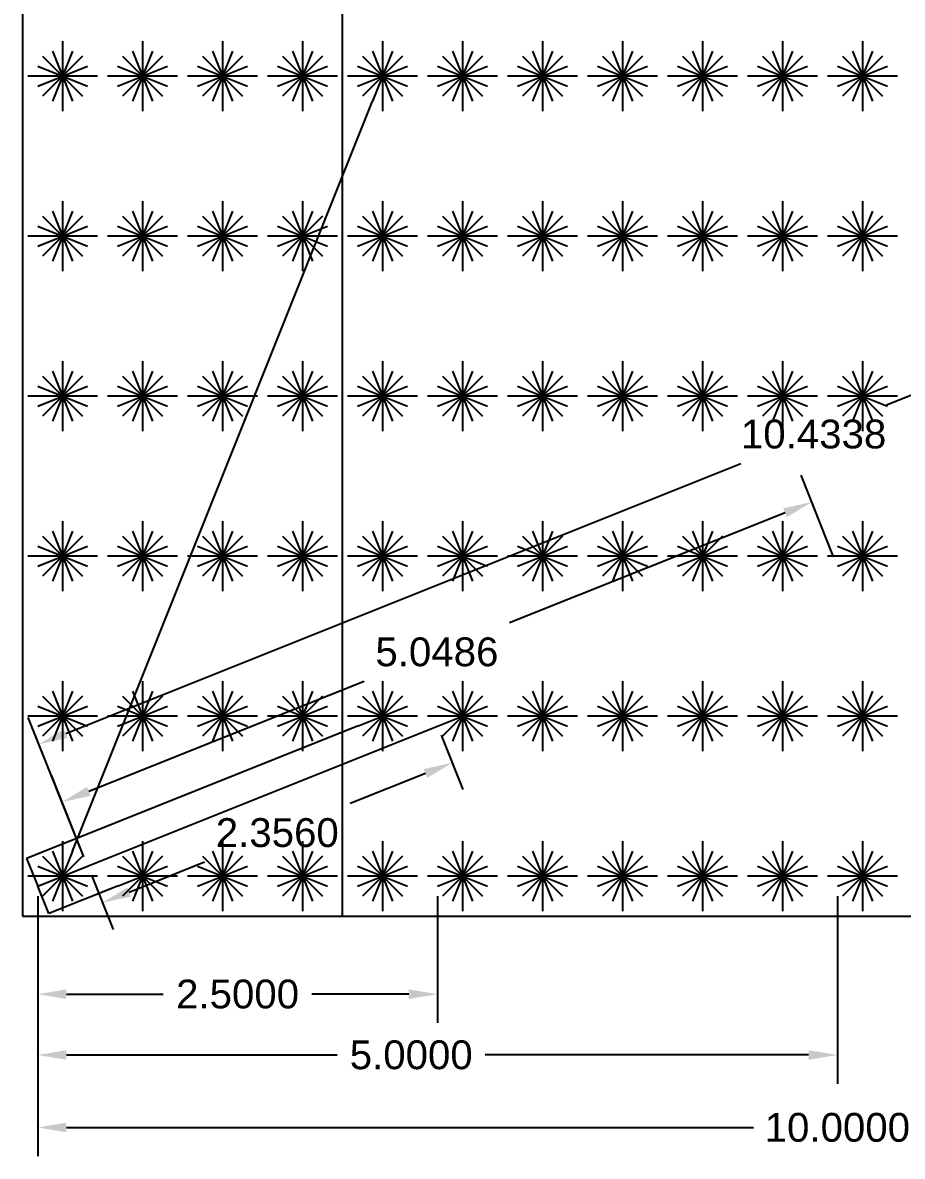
# Model space of a CAD drawing. Header units: inches. Extents: x 0 to 11, y -1.5 to 10.
# Drawn here: x 0 to 5.5, y -1.5 to 5.58 of the extents above; entities that cross this region are included whole.
import ezdxf

# ---------------------------------------------------------------- set-up
doc = ezdxf.new("R2010")
doc.units = ezdxf.units.IN
doc.header["$LTSCALE"] = 0.01
doc.header["$MEASUREMENT"] = 0
doc.styles.get("Standard").update_dxf_attribs({"font": 'arial.ttf'})
doc.dimstyles.get("Standard").update_dxf_attribs({"dimtxt": 0.18, "dimasz": 0.18, "dimexe": 0.18, "dimexo": 0.0625, "dimgap": 0.09, "dimtad": 0, "dimtih": 1, "dimtoh": 1, "dimdec": 4, "dimzin": 0, "dimdsep": 46, "dimtxsty": 'Standard', "dimcen": 0.09, "dimadec": 0, "dimazin": 0, "dimtfac": 1, "dimtdec": 4, "dimtofl": 0, "dimtmove": 0, "dimatfit": 3, "dimfxl": 1, "dimtolj": 1, "dimtzin": 0, "dimarcsym": 0})

# ---------------------------------------------------------------- blocks, each defined once
blk = doc.blocks.new('*D1')
at = {"color": 0, "lineweight": -2, "transparency": 16777216}
for p, q in [((10.0706, 4.2455), (9.7224, 5.116)), ((9.6221, 4.882), (5.4004, 3.1934)), ((0.2689, 1.1407), (4.4906, 2.8294)), ((0.3831, 0.3705), (0.0349, 1.241))]:
    blk.add_line(p, q, dxfattribs=at)
at = {"color": 0, "transparency": 16777216}
for points in [[(9.611, 4.9099), (9.6333, 4.8542), (9.7892, 4.9489)], [(0.2577, 1.1686), (0.28, 1.1129), (0.1017, 1.0739)]]:
    blk.add_solid(points, dxfattribs=at)
at = {"layer": 'Defpoints', "color": 0, "transparency": 16777216}
for p in [(10.0938, 4.1875), (0.1017, 1.0739), (0.4063, 0.3125)]:
    blk.add_point(p, dxfattribs=at)
at = {"color": 0, "transparency": 16777216, "insert": (4.9455, 3.0114), "char_height": 0.18, "attachment_point": 5}
blk.add_mtext('\\A1;10.4338', dxfattribs=at)
blk = doc.blocks.new('*D2')
at = {"color": 0, "lineweight": -2, "transparency": 16777216}
for p, q in [((5.0706, 2.2455), (4.8669, 2.7547)), ((4.7666, 2.5208), (3.0448, 1.832)), ((0.4134, 0.7795), (2.1352, 1.4682)), ((0.3831, 0.3705), (0.1794, 0.8797))]:
    blk.add_line(p, q, dxfattribs=at)
at = {"color": 0, "transparency": 16777216}
for points in [[(4.7555, 2.5486), (4.7778, 2.4929), (4.9338, 2.5876)], [(0.4022, 0.8073), (0.4245, 0.7516), (0.2463, 0.7126)]]:
    blk.add_solid(points, dxfattribs=at)
at = {"layer": 'Defpoints', "color": 0, "transparency": 16777216}
for p in [(5.0938, 2.1875), (0.2463, 0.7126), (0.4063, 0.3125)]:
    blk.add_point(p, dxfattribs=at)
at = {"color": 0, "transparency": 16777216, "insert": (2.59, 1.6501), "char_height": 0.18, "attachment_point": 5}
blk.add_mtext('\\A1;5.0486', dxfattribs=at)
blk = doc.blocks.new('*D3')
at = {"color": 0, "lineweight": -2, "transparency": 16777216}
for p, q in [((2.617, 1.1295), (2.7525, 0.7908)), ((2.5185, 0.8911), (2.0468, 0.7024)), ((0.6652, 0.1498), (1.137, 0.3385)), ((0.4295, 0.2545), (0.565, -0.0842))]:
    blk.add_line(p, q, dxfattribs=at)
at = {"color": 0, "transparency": 16777216}
for points in [[(2.5074, 0.9189), (2.5296, 0.8632), (2.6856, 0.9579)], [(0.6541, 0.1776), (0.6764, 0.1219), (0.4981, 0.0829)]]:
    blk.add_solid(points, dxfattribs=at)
at = {"layer": 'Defpoints', "color": 0, "transparency": 16777216}
for p in [(2.5938, 1.1875), (2.6856, 0.9579), (0.4063, 0.3125)]:
    blk.add_point(p, dxfattribs=at)
at = {"color": 0, "transparency": 16777216, "insert": (1.5919, 0.5204), "char_height": 0.18, "attachment_point": 5}
blk.add_mtext('\\A1;2.3560', dxfattribs=at)
blk = doc.blocks.new('*D4')
at = {"color": 0, "lineweight": -2, "transparency": 16777216}
for p, q in [((0.0938, 0.125), (0.0938, -1.5019)), ((10.0938, 0.125), (10.0938, -1.5019)), ((0.2738, -1.3219), (4.569, -1.3219)), ((9.9138, -1.3219), (5.6186, -1.3219))]:
    blk.add_line(p, q, dxfattribs=at)
at = {"color": 0, "transparency": 16777216}
for points in [[(0.2738, -1.2919), (0.2738, -1.3519), (0.0938, -1.3219)], [(9.9138, -1.2919), (9.9138, -1.3519), (10.0938, -1.3219)]]:
    blk.add_solid(points, dxfattribs=at)
at = {"layer": 'Defpoints', "color": 0, "transparency": 16777216}
for p in [(0.0938, 0.1875), (10.0938, 0.1875), (10.0938, -1.3219)]:
    blk.add_point(p, dxfattribs=at)
at = {"color": 0, "transparency": 16777216, "insert": (5.0938, -1.3219), "char_height": 0.18, "attachment_point": 5}
blk.add_mtext('\\A1;10.0000', dxfattribs=at)
blk = doc.blocks.new('*D5')
at = {"color": 0, "lineweight": -2, "transparency": 16777216}
for p, q in [((0.0938, 0.125), (0.0938, -1.0485)), ((5.0938, 0.125), (5.0938, -1.0485)), ((0.2738, -0.8685), (1.966, -0.8685)), ((4.9138, -0.8685), (2.8927, -0.8685))]:
    blk.add_line(p, q, dxfattribs=at)
at = {"color": 0, "transparency": 16777216}
for points in [[(0.2738, -0.8385), (0.2738, -0.8985), (0.0938, -0.8685)], [(4.9138, -0.8385), (4.9138, -0.8985), (5.0938, -0.8685)]]:
    blk.add_solid(points, dxfattribs=at)
at = {"layer": 'Defpoints', "color": 0, "transparency": 16777216}
for p in [(0.0938, 0.1875), (5.0938, 0.1875), (5.0938, -0.8685)]:
    blk.add_point(p, dxfattribs=at)
at = {"color": 0, "transparency": 16777216, "insert": (2.4294, -0.8685), "char_height": 0.18, "attachment_point": 5}
blk.add_mtext('\\A1;5.0000', dxfattribs=at)
blk = doc.blocks.new('*D6')
at = {"color": 0, "lineweight": -2, "transparency": 16777216}
for p, q in [((0.0938, 0.125), (0.0938, -0.6685)), ((2.5938, 0.125), (2.5938, -0.6685)), ((0.2738, -0.4885), (0.8789, -0.4885)), ((2.4138, -0.4885), (1.8087, -0.4885))]:
    blk.add_line(p, q, dxfattribs=at)
at = {"color": 0, "transparency": 16777216}
for points in [[(0.2738, -0.4585), (0.2738, -0.5185), (0.0938, -0.4885)], [(2.4138, -0.4585), (2.4138, -0.5185), (2.5938, -0.4885)]]:
    blk.add_solid(points, dxfattribs=at)
at = {"layer": 'Defpoints', "color": 0, "transparency": 16777216}
for p in [(0.0938, 0.1875), (2.5938, 0.1875), (2.5938, -0.4885)]:
    blk.add_point(p, dxfattribs=at)
at = {"color": 0, "transparency": 16777216, "insert": (1.3438, -0.4885), "char_height": 0.18, "attachment_point": 5}
blk.add_mtext('\\A1;2.5000', dxfattribs=at)

msp = doc.modelspace()

# ---------------------------------------------------------------- linework, layer by layer
at = {"linetype": 'Continuous'}
for p, q in [((0.25, 5.4688), (0.25, 5.0313)), ((0.75, 5.4688), (0.75, 5.0313)), ((1.25, 5.4688), (1.25, 5.0313)), ((1.75, 5.4688), (1.75, 5.0313)), ((2.25, 5.4688), (2.25, 5.0313)), ((2.75, 5.4688), (2.75, 5.0313)), ((3.25, 5.4688), (3.25, 5.0313)), ((3.75, 5.4688), (3.75, 5.0313)), ((4.25, 5.4688), (4.25, 5.0313)), ((4.75, 5.4688), (4.75, 5.0313)), ((5.25, 5.4688), (5.25, 5.0313)), ((0.3125, 5.4063), (0.1875, 5.0938)), ((0.1875, 5.4063), (0.3125, 5.0938)), ((0.8125, 5.4063), (0.6875, 5.0938)), ((0.6875, 5.4063), (0.8125, 5.0938)), ((1.3125, 5.4063), (1.1875, 5.0938)), ((1.1875, 5.4063), (1.3125, 5.0938)), ((1.8125, 5.4063), (1.6875, 5.0938)), ((1.6875, 5.4063), (1.8125, 5.0938)), ((2.3125, 5.4063), (2.1875, 5.0938)), ((2.1875, 5.4063), (2.3125, 5.0938)), ((2.8125, 5.4063), (2.6875, 5.0938)), ((2.6875, 5.4063), (2.8125, 5.0938)), ((3.3125, 5.4063), (3.1875, 5.0938)), ((3.1875, 5.4063), (3.3125, 5.0938)), ((3.8125, 5.4063), (3.6875, 5.0938)), ((3.6875, 5.4063), (3.8125, 5.0938)), ((4.3125, 5.4063), (4.1875, 5.0938)), ((4.1875, 5.4063), (4.3125, 5.0938)), ((4.8125, 5.4063), (4.6875, 5.0938)), ((4.6875, 5.4063), (4.8125, 5.0938)), ((5.3125, 5.4063), (5.1875, 5.0938)), ((5.1875, 5.4063), (5.3125, 5.0938)), ((0.125, 5.375), (0.375, 5.125)), ((0.375, 5.375), (0.125, 5.125)), ((0.625, 5.375), (0.875, 5.125)), ((0.875, 5.375), (0.625, 5.125)), ((1.125, 5.375), (1.375, 5.125)), ((1.375, 5.375), (1.125, 5.125)), ((1.625, 5.375), (1.875, 5.125)), ((1.875, 5.375), (1.625, 5.125)), ((2.125, 5.375), (2.375, 5.125)), ((2.375, 5.375), (2.125, 5.125)), ((2.625, 5.375), (2.875, 5.125)), ((2.875, 5.375), (2.625, 5.125)), ((3.125, 5.375), (3.375, 5.125)), ((3.375, 5.375), (3.125, 5.125)), ((3.625, 5.375), (3.875, 5.125)), ((3.875, 5.375), (3.625, 5.125)), ((4.125, 5.375), (4.375, 5.125)), ((4.375, 5.375), (4.125, 5.125)), ((4.625, 5.375), (4.875, 5.125)), ((4.875, 5.375), (4.625, 5.125)), ((5.125, 5.375), (5.375, 5.125)), ((5.375, 5.375), (5.125, 5.125)), ((0.4688, 5.25), (0.0313, 5.25)), ((0.0938, 5.1875), (0.4063, 5.3125)), ((0.0938, 5.3125), (0.4063, 5.1875)), ((0.9688, 5.25), (0.5313, 5.25)), ((0.5938, 5.1875), (0.9063, 5.3125)), ((0.5938, 5.3125), (0.9063, 5.1875)), ((1.4688, 5.25), (1.0313, 5.25)), ((1.0938, 5.1875), (1.4063, 5.3125)), ((1.0938, 5.3125), (1.4063, 5.1875)), ((1.9688, 5.25), (1.5313, 5.25)), ((1.5938, 5.1875), (1.9063, 5.3125)), ((1.5938, 5.3125), (1.9063, 5.1875)), ((2.4688, 5.25), (2.0313, 5.25)), ((2.0938, 5.1875), (2.4063, 5.3125)), ((2.0938, 5.3125), (2.4063, 5.1875)), ((2.9688, 5.25), (2.5313, 5.25)), ((2.5938, 5.1875), (2.9063, 5.3125)), ((2.5938, 5.3125), (2.9063, 5.1875)), ((3.4688, 5.25), (3.0313, 5.25)), ((3.0938, 5.1875), (3.4063, 5.3125)), ((3.0938, 5.3125), (3.4063, 5.1875)), ((3.9688, 5.25), (3.5313, 5.25)), ((3.5938, 5.1875), (3.9063, 5.3125)), ((3.5938, 5.3125), (3.9063, 5.1875)), ((4.4688, 5.25), (4.0313, 5.25)), ((4.0938, 5.1875), (4.4063, 5.3125)), ((4.0938, 5.3125), (4.4063, 5.1875)), ((4.9688, 5.25), (4.5313, 5.25)), ((4.5938, 5.1875), (4.9063, 5.3125)), ((4.5938, 5.3125), (4.9063, 5.1875)), ((5.4688, 5.25), (5.0313, 5.25)), ((5.0938, 5.1875), (5.4063, 5.3125)), ((5.0938, 5.3125), (5.4063, 5.1875)), ((0.25, 4.4688), (0.25, 4.0313)), ((0.75, 4.4688), (0.75, 4.0313)), ((1.25, 4.4688), (1.25, 4.0313)), ((1.75, 4.4688), (1.75, 4.0313)), ((2.25, 4.4688), (2.25, 4.0313)), ((2.75, 4.4688), (2.75, 4.0313)), ((3.25, 4.4688), (3.25, 4.0313)), ((3.75, 4.4688), (3.75, 4.0313)), ((4.25, 4.4688), (4.25, 4.0313)), ((4.75, 4.4688), (4.75, 4.0313)), ((5.25, 4.4688), (5.25, 4.0313)), ((0.3125, 4.4063), (0.1875, 4.0938)), ((0.1875, 4.4063), (0.3125, 4.0938)), ((0.8125, 4.4063), (0.6875, 4.0938)), ((0.6875, 4.4063), (0.8125, 4.0938)), ((1.3125, 4.4063), (1.1875, 4.0938)), ((1.1875, 4.4063), (1.3125, 4.0938)), ((1.8125, 4.4063), (1.6875, 4.0938)), ((1.6875, 4.4063), (1.8125, 4.0938)), ((2.3125, 4.4063), (2.1875, 4.0938)), ((2.1875, 4.4063), (2.3125, 4.0938)), ((2.8125, 4.4063), (2.6875, 4.0938)), ((2.6875, 4.4063), (2.8125, 4.0938)), ((3.3125, 4.4063), (3.1875, 4.0938)), ((3.1875, 4.4063), (3.3125, 4.0938)), ((3.8125, 4.4063), (3.6875, 4.0938)), ((3.6875, 4.4063), (3.8125, 4.0938)), ((4.3125, 4.4063), (4.1875, 4.0938)), ((4.1875, 4.4063), (4.3125, 4.0938)), ((4.8125, 4.4063), (4.6875, 4.0938)), ((4.6875, 4.4063), (4.8125, 4.0938)), ((5.3125, 4.4063), (5.1875, 4.0938)), ((5.1875, 4.4063), (5.3125, 4.0938)), ((0.125, 4.375), (0.375, 4.125)), ((0.375, 4.375), (0.125, 4.125)), ((0.625, 4.375), (0.875, 4.125)), ((0.875, 4.375), (0.625, 4.125)), ((1.125, 4.375), (1.375, 4.125)), ((1.375, 4.375), (1.125, 4.125)), ((1.625, 4.375), (1.875, 4.125)), ((1.875, 4.375), (1.625, 4.125)), ((2.125, 4.375), (2.375, 4.125)), ((2.375, 4.375), (2.125, 4.125)), ((2.625, 4.375), (2.875, 4.125)), ((2.875, 4.375), (2.625, 4.125)), ((3.125, 4.375), (3.375, 4.125)), ((3.375, 4.375), (3.125, 4.125)), ((3.625, 4.375), (3.875, 4.125)), ((3.875, 4.375), (3.625, 4.125)), ((4.125, 4.375), (4.375, 4.125)), ((4.375, 4.375), (4.125, 4.125)), ((4.625, 4.375), (4.875, 4.125)), ((4.875, 4.375), (4.625, 4.125)), ((5.125, 4.375), (5.375, 4.125)), ((5.375, 4.375), (5.125, 4.125)), ((0.0938, 4.1875), (0.4063, 4.3125)), ((0.0938, 4.3125), (0.4063, 4.1875)), ((0.5938, 4.1875), (0.9063, 4.3125)), ((0.5938, 4.3125), (0.9063, 4.1875)), ((1.0938, 4.1875), (1.4063, 4.3125)), ((1.0938, 4.3125), (1.4063, 4.1875)), ((1.5938, 4.1875), (1.9063, 4.3125)), ((1.5938, 4.3125), (1.9063, 4.1875)), ((2.0938, 4.1875), (2.4063, 4.3125)), ((2.0938, 4.3125), (2.4063, 4.1875)), ((2.5938, 4.1875), (2.9063, 4.3125)), ((2.5938, 4.3125), (2.9063, 4.1875)), ((3.0938, 4.1875), (3.4063, 4.3125)), ((3.0938, 4.3125), (3.4063, 4.1875)), ((3.5938, 4.1875), (3.9063, 4.3125)), ((3.5938, 4.3125), (3.9063, 4.1875)), ((4.0938, 4.1875), (4.4063, 4.3125)), ((4.0938, 4.3125), (4.4063, 4.1875)), ((4.5938, 4.1875), (4.9063, 4.3125)), ((4.5938, 4.3125), (4.9063, 4.1875)), ((5.0938, 4.1875), (5.4063, 4.3125)), ((5.0938, 4.3125), (5.4063, 4.1875)), ((0.4688, 4.25), (0.0313, 4.25)), ((0.9688, 4.25), (0.5313, 4.25)), ((1.4688, 4.25), (1.0313, 4.25)), ((1.9688, 4.25), (1.5313, 4.25)), ((2.4688, 4.25), (2.0313, 4.25)), ((2.9688, 4.25), (2.5313, 4.25)), ((3.4688, 4.25), (3.0313, 4.25)), ((3.9688, 4.25), (3.5313, 4.25)), ((4.4688, 4.25), (4.0313, 4.25)), ((4.9688, 4.25), (4.5313, 4.25)), ((5.4688, 4.25), (5.0313, 4.25)), ((0.3125, 3.4063), (0.1875, 3.0938)), ((0.1875, 3.4063), (0.3125, 3.0938)), ((0.25, 3.4688), (0.25, 3.0313)), ((0.8125, 3.4063), (0.6875, 3.0938)), ((0.6875, 3.4063), (0.8125, 3.0938)), ((0.75, 3.4688), (0.75, 3.0313)), ((1.3125, 3.4063), (1.1875, 3.0938)), ((1.1875, 3.4063), (1.3125, 3.0938)), ((1.25, 3.4688), (1.25, 3.0313)), ((1.8125, 3.4063), (1.6875, 3.0938)), ((1.6875, 3.4063), (1.8125, 3.0938)), ((1.75, 3.4688), (1.75, 3.0313)), ((2.3125, 3.4063), (2.1875, 3.0938)), ((2.1875, 3.4063), (2.3125, 3.0938)), ((2.25, 3.4688), (2.25, 3.0313)), ((2.8125, 3.4063), (2.6875, 3.0938)), ((2.6875, 3.4063), (2.8125, 3.0938)), ((2.75, 3.4688), (2.75, 3.0313)), ((3.3125, 3.4063), (3.1875, 3.0938)), ((3.1875, 3.4063), (3.3125, 3.0938)), ((3.25, 3.4688), (3.25, 3.0313)), ((3.8125, 3.4063), (3.6875, 3.0938)), ((3.6875, 3.4063), (3.8125, 3.0938)), ((3.75, 3.4688), (3.75, 3.0313)), ((4.3125, 3.4063), (4.1875, 3.0938)), ((4.1875, 3.4063), (4.3125, 3.0938)), ((4.25, 3.4688), (4.25, 3.0313)), ((4.8125, 3.4063), (4.6875, 3.0938)), ((4.6875, 3.4063), (4.8125, 3.0938)), ((4.75, 3.4688), (4.75, 3.0313)), ((5.3125, 3.4063), (5.1875, 3.0938)), ((5.1875, 3.4063), (5.3125, 3.0938)), ((5.25, 3.4688), (5.25, 3.0313)), ((0.125, 3.375), (0.375, 3.125)), ((0.375, 3.375), (0.125, 3.125)), ((0.625, 3.375), (0.875, 3.125)), ((0.875, 3.375), (0.625, 3.125)), ((1.125, 3.375), (1.375, 3.125)), ((1.375, 3.375), (1.125, 3.125)), ((1.625, 3.375), (1.875, 3.125)), ((1.875, 3.375), (1.625, 3.125)), ((2.125, 3.375), (2.375, 3.125)), ((2.375, 3.375), (2.125, 3.125)), ((2.625, 3.375), (2.875, 3.125)), ((2.875, 3.375), (2.625, 3.125)), ((3.125, 3.375), (3.375, 3.125)), ((3.375, 3.375), (3.125, 3.125)), ((3.625, 3.375), (3.875, 3.125)), ((3.875, 3.375), (3.625, 3.125)), ((4.125, 3.375), (4.375, 3.125)), ((4.375, 3.375), (4.125, 3.125)), ((4.625, 3.375), (4.875, 3.125)), ((4.875, 3.375), (4.625, 3.125)), ((5.125, 3.375), (5.375, 3.125)), ((5.375, 3.375), (5.125, 3.125)), ((0.0938, 3.1875), (0.4063, 3.3125)), ((0.0938, 3.3125), (0.4063, 3.1875)), ((0.5938, 3.1875), (0.9063, 3.3125)), ((0.5938, 3.3125), (0.9063, 3.1875)), ((1.0938, 3.1875), (1.4063, 3.3125)), ((1.0938, 3.3125), (1.4063, 3.1875)), ((1.5938, 3.1875), (1.9063, 3.3125)), ((1.5938, 3.3125), (1.9063, 3.1875)), ((2.0938, 3.1875), (2.4063, 3.3125)), ((2.0938, 3.3125), (2.4063, 3.1875)), ((2.5938, 3.1875), (2.9063, 3.3125)), ((2.5938, 3.3125), (2.9063, 3.1875)), ((3.0938, 3.1875), (3.4063, 3.3125)), ((3.0938, 3.3125), (3.4063, 3.1875)), ((3.5938, 3.1875), (3.9063, 3.3125)), ((3.5938, 3.3125), (3.9063, 3.1875)), ((4.0938, 3.1875), (4.4063, 3.3125)), ((4.0938, 3.3125), (4.4063, 3.1875)), ((4.5938, 3.1875), (4.9063, 3.3125)), ((4.5938, 3.3125), (4.9063, 3.1875)), ((5.0938, 3.1875), (5.4063, 3.3125)), ((5.0938, 3.3125), (5.4063, 3.1875)), ((0.4688, 3.25), (0.0313, 3.25)), ((0.9688, 3.25), (0.5313, 3.25)), ((1.4688, 3.25), (1.0313, 3.25)), ((1.9688, 3.25), (1.5313, 3.25)), ((2.4688, 3.25), (2.0313, 3.25)), ((2.9688, 3.25), (2.5313, 3.25)), ((3.4688, 3.25), (3.0313, 3.25)), ((3.9688, 3.25), (3.5313, 3.25)), ((4.4688, 3.25), (4.0313, 3.25)), ((4.9688, 3.25), (4.5313, 3.25)), ((5.4688, 3.25), (5.0313, 3.25)), ((0.25, 2.4688), (0.25, 2.0313)), ((0.75, 2.4688), (0.75, 2.0313)), ((1.25, 2.4688), (1.25, 2.0313)), ((1.75, 2.4688), (1.75, 2.0313)), ((2.25, 2.4688), (2.25, 2.0313)), ((2.75, 2.4688), (2.75, 2.0313)), ((3.25, 2.4688), (3.25, 2.0313)), ((3.75, 2.4688), (3.75, 2.0313)), ((4.25, 2.4688), (4.25, 2.0313)), ((4.75, 2.4688), (4.75, 2.0313)), ((5.25, 2.4688), (5.25, 2.0313)), ((0.125, 2.375), (0.375, 2.125)), ((0.375, 2.375), (0.125, 2.125)), ((0.3125, 2.4063), (0.1875, 2.0938)), ((0.1875, 2.4063), (0.3125, 2.0938)), ((0.625, 2.375), (0.875, 2.125)), ((0.875, 2.375), (0.625, 2.125)), ((0.8125, 2.4063), (0.6875, 2.0938)), ((0.6875, 2.4063), (0.8125, 2.0938)), ((1.125, 2.375), (1.375, 2.125)), ((1.375, 2.375), (1.125, 2.125)), ((1.3125, 2.4063), (1.1875, 2.0938)), ((1.1875, 2.4063), (1.3125, 2.0938)), ((1.625, 2.375), (1.875, 2.125)), ((1.875, 2.375), (1.625, 2.125)), ((1.8125, 2.4063), (1.6875, 2.0938)), ((1.6875, 2.4063), (1.8125, 2.0938)), ((2.125, 2.375), (2.375, 2.125)), ((2.375, 2.375), (2.125, 2.125)), ((2.3125, 2.4063), (2.1875, 2.0938)), ((2.1875, 2.4063), (2.3125, 2.0938)), ((2.625, 2.375), (2.875, 2.125)), ((2.875, 2.375), (2.625, 2.125)), ((2.8125, 2.4063), (2.6875, 2.0938)), ((2.6875, 2.4063), (2.8125, 2.0938)), ((3.125, 2.375), (3.375, 2.125)), ((3.375, 2.375), (3.125, 2.125)), ((3.3125, 2.4063), (3.1875, 2.0938)), ((3.1875, 2.4063), (3.3125, 2.0938)), ((3.625, 2.375), (3.875, 2.125)), ((3.875, 2.375), (3.625, 2.125)), ((3.8125, 2.4063), (3.6875, 2.0938)), ((3.6875, 2.4063), (3.8125, 2.0938)), ((4.125, 2.375), (4.375, 2.125)), ((4.375, 2.375), (4.125, 2.125)), ((4.3125, 2.4063), (4.1875, 2.0938)), ((4.1875, 2.4063), (4.3125, 2.0938)), ((4.625, 2.375), (4.875, 2.125)), ((4.875, 2.375), (4.625, 2.125)), ((4.8125, 2.4063), (4.6875, 2.0938)), ((4.6875, 2.4063), (4.8125, 2.0938)), ((5.125, 2.375), (5.375, 2.125)), ((5.375, 2.375), (5.125, 2.125)), ((5.3125, 2.4063), (5.1875, 2.0938)), ((5.1875, 2.4063), (5.3125, 2.0938)), ((0.0938, 2.1875), (0.4063, 2.3125)), ((0.0938, 2.3125), (0.4063, 2.1875)), ((0.5938, 2.1875), (0.9063, 2.3125)), ((0.5938, 2.3125), (0.9063, 2.1875)), ((1.0938, 2.1875), (1.4063, 2.3125)), ((1.0938, 2.3125), (1.4063, 2.1875)), ((1.5938, 2.1875), (1.9063, 2.3125)), ((1.5938, 2.3125), (1.9063, 2.1875)), ((2.0938, 2.1875), (2.4063, 2.3125)), ((2.0938, 2.3125), (2.4063, 2.1875)), ((2.5938, 2.1875), (2.9063, 2.3125)), ((2.5938, 2.3125), (2.9063, 2.1875)), ((3.0938, 2.1875), (3.4063, 2.3125)), ((3.0938, 2.3125), (3.4063, 2.1875)), ((3.5938, 2.1875), (3.9063, 2.3125)), ((3.5938, 2.3125), (3.9063, 2.1875)), ((4.0938, 2.1875), (4.4063, 2.3125)), ((4.0938, 2.3125), (4.4063, 2.1875)), ((4.5938, 2.1875), (4.9063, 2.3125)), ((4.5938, 2.3125), (4.9063, 2.1875)), ((5.0938, 2.1875), (5.4063, 2.3125)), ((5.0938, 2.3125), (5.4063, 2.1875)), ((0.4688, 2.25), (0.0313, 2.25)), ((0.9688, 2.25), (0.5313, 2.25)), ((1.4688, 2.25), (1.0313, 2.25)), ((1.9688, 2.25), (1.5313, 2.25)), ((2.4688, 2.25), (2.0313, 2.25)), ((2.9688, 2.25), (2.5313, 2.25)), ((3.4688, 2.25), (3.0313, 2.25)), ((3.9688, 2.25), (3.5313, 2.25)), ((4.4688, 2.25), (4.0313, 2.25)), ((4.9688, 2.25), (4.5313, 2.25)), ((5.4688, 2.25), (5.0313, 2.25)), ((0.25, 1.4688), (0.25, 1.0313)), ((0.75, 1.4688), (0.75, 1.0313)), ((1.25, 1.4688), (1.25, 1.0313)), ((1.75, 1.4688), (1.75, 1.0313)), ((2.25, 1.4688), (2.25, 1.0313)), ((2.75, 1.4688), (2.75, 1.0313)), ((3.25, 1.4688), (3.25, 1.0313)), ((3.75, 1.4688), (3.75, 1.0313)), ((4.25, 1.4688), (4.25, 1.0313)), ((4.75, 1.4688), (4.75, 1.0313)), ((5.25, 1.4688), (5.25, 1.0313)), ((0.125, 1.375), (0.375, 1.125)), ((0.375, 1.375), (0.125, 1.125)), ((0.3125, 1.4063), (0.1875, 1.0938)), ((0.1875, 1.4063), (0.3125, 1.0938)), ((0.625, 1.375), (0.875, 1.125)), ((0.875, 1.375), (0.625, 1.125)), ((0.8125, 1.4063), (0.6875, 1.0938)), ((0.6875, 1.4063), (0.8125, 1.0938)), ((1.125, 1.375), (1.375, 1.125)), ((1.375, 1.375), (1.125, 1.125)), ((1.3125, 1.4063), (1.1875, 1.0938)), ((1.1875, 1.4063), (1.3125, 1.0938)), ((1.625, 1.375), (1.875, 1.125)), ((1.875, 1.375), (1.625, 1.125)), ((1.8125, 1.4063), (1.6875, 1.0938)), ((1.6875, 1.4063), (1.8125, 1.0938)), ((2.125, 1.375), (2.375, 1.125)), ((2.375, 1.375), (2.125, 1.125)), ((2.3125, 1.4063), (2.1875, 1.0938)), ((2.1875, 1.4063), (2.3125, 1.0938)), ((2.625, 1.375), (2.875, 1.125)), ((2.875, 1.375), (2.625, 1.125)), ((2.8125, 1.4063), (2.6875, 1.0938)), ((2.6875, 1.4063), (2.8125, 1.0938)), ((3.125, 1.375), (3.375, 1.125)), ((3.375, 1.375), (3.125, 1.125)), ((3.3125, 1.4063), (3.1875, 1.0938)), ((3.1875, 1.4063), (3.3125, 1.0938)), ((3.625, 1.375), (3.875, 1.125)), ((3.875, 1.375), (3.625, 1.125)), ((3.8125, 1.4063), (3.6875, 1.0938)), ((3.6875, 1.4063), (3.8125, 1.0938)), ((4.125, 1.375), (4.375, 1.125)), ((4.375, 1.375), (4.125, 1.125)), ((4.3125, 1.4063), (4.1875, 1.0938)), ((4.1875, 1.4063), (4.3125, 1.0938)), ((4.625, 1.375), (4.875, 1.125)), ((4.875, 1.375), (4.625, 1.125)), ((4.8125, 1.4063), (4.6875, 1.0938)), ((4.6875, 1.4063), (4.8125, 1.0938)), ((5.125, 1.375), (5.375, 1.125)), ((5.375, 1.375), (5.125, 1.125)), ((5.3125, 1.4063), (5.1875, 1.0938)), ((5.1875, 1.4063), (5.3125, 1.0938)), ((0.0938, 1.1875), (0.4063, 1.3125)), ((0.0938, 1.3125), (0.4063, 1.1875)), ((0.5938, 1.1875), (0.9063, 1.3125)), ((0.5938, 1.3125), (0.9063, 1.1875)), ((1.0938, 1.1875), (1.4063, 1.3125)), ((1.0938, 1.3125), (1.4063, 1.1875)), ((1.5938, 1.1875), (1.9063, 1.3125)), ((1.5938, 1.3125), (1.9063, 1.1875)), ((2.0938, 1.1875), (2.4063, 1.3125)), ((2.0938, 1.3125), (2.4063, 1.1875)), ((2.5938, 1.1875), (2.9063, 1.3125)), ((2.5938, 1.3125), (2.9063, 1.1875)), ((3.0938, 1.1875), (3.4063, 1.3125)), ((3.0938, 1.3125), (3.4063, 1.1875)), ((3.5938, 1.1875), (3.9063, 1.3125)), ((3.5938, 1.3125), (3.9063, 1.1875)), ((4.0938, 1.1875), (4.4063, 1.3125)), ((4.0938, 1.3125), (4.4063, 1.1875)), ((4.5938, 1.1875), (4.9063, 1.3125)), ((4.5938, 1.3125), (4.9063, 1.1875)), ((5.0938, 1.1875), (5.4063, 1.3125)), ((5.0938, 1.3125), (5.4063, 1.1875)), ((0.4688, 1.25), (0.0313, 1.25)), ((0.9688, 1.25), (0.5313, 1.25)), ((1.4688, 1.25), (1.0313, 1.25)), ((1.9688, 1.25), (1.5313, 1.25)), ((2.4688, 1.25), (2.0313, 1.25)), ((2.9688, 1.25), (2.5313, 1.25)), ((3.4688, 1.25), (3.0313, 1.25)), ((3.9688, 1.25), (3.5313, 1.25)), ((4.4688, 1.25), (4.0313, 1.25)), ((4.9688, 1.25), (4.5313, 1.25)), ((5.4688, 1.25), (5.0313, 1.25)), ((0.25, 0.4688), (0.25, 0.0313)), ((0.75, 0.4688), (0.75, 0.0313)), ((1.25, 0.4688), (1.25, 0.0313)), ((1.75, 0.4688), (1.75, 0.0313)), ((2.25, 0.4688), (2.25, 0.0313)), ((2.75, 0.4688), (2.75, 0.0313)), ((3.25, 0.4688), (3.25, 0.0313)), ((3.75, 0.4688), (3.75, 0.0313)), ((4.25, 0.4688), (4.25, 0.0313)), ((4.75, 0.4688), (4.75, 0.0313)), ((5.25, 0.4688), (5.25, 0.0313)), ((0.125, 0.375), (0.375, 0.125)), ((0.375, 0.375), (0.125, 0.125)), ((0.1875, 0.4063), (0.3125, 0.0938)), ((0.625, 0.375), (0.875, 0.125)), ((0.875, 0.375), (0.625, 0.125)), ((0.8125, 0.4063), (0.6875, 0.0938)), ((0.6875, 0.4063), (0.8125, 0.0938)), ((1.125, 0.375), (1.375, 0.125)), ((1.375, 0.375), (1.125, 0.125)), ((1.3125, 0.4063), (1.1875, 0.0938)), ((1.1875, 0.4063), (1.3125, 0.0938)), ((1.625, 0.375), (1.875, 0.125)), ((1.875, 0.375), (1.625, 0.125)), ((1.8125, 0.4063), (1.6875, 0.0938)), ((1.6875, 0.4063), (1.8125, 0.0938)), ((2.125, 0.375), (2.375, 0.125)), ((2.375, 0.375), (2.125, 0.125)), ((2.3125, 0.4063), (2.1875, 0.0938)), ((2.1875, 0.4063), (2.3125, 0.0938)), ((2.625, 0.375), (2.875, 0.125)), ((2.875, 0.375), (2.625, 0.125)), ((2.8125, 0.4063), (2.6875, 0.0938)), ((2.6875, 0.4063), (2.8125, 0.0938)), ((3.125, 0.375), (3.375, 0.125)), ((3.375, 0.375), (3.125, 0.125)), ((3.3125, 0.4063), (3.1875, 0.0938)), ((3.1875, 0.4063), (3.3125, 0.0938)), ((3.625, 0.375), (3.875, 0.125)), ((3.875, 0.375), (3.625, 0.125)), ((3.8125, 0.4063), (3.6875, 0.0938)), ((3.6875, 0.4063), (3.8125, 0.0938)), ((4.125, 0.375), (4.375, 0.125)), ((4.375, 0.375), (4.125, 0.125)), ((4.3125, 0.4063), (4.1875, 0.0938)), ((4.1875, 0.4063), (4.3125, 0.0938)), ((4.625, 0.375), (4.875, 0.125)), ((4.875, 0.375), (4.625, 0.125)), ((4.8125, 0.4063), (4.6875, 0.0938)), ((4.6875, 0.4063), (4.8125, 0.0938)), ((5.125, 0.375), (5.375, 0.125)), ((5.375, 0.375), (5.125, 0.125)), ((5.3125, 0.4063), (5.1875, 0.0938)), ((5.1875, 0.4063), (5.3125, 0.0938)), ((0.0938, 0.3125), (0.4063, 0.1875)), ((0.5938, 0.1875), (0.9063, 0.3125)), ((0.5938, 0.3125), (0.9063, 0.1875)), ((1.0938, 0.1875), (1.4063, 0.3125)), ((1.0938, 0.3125), (1.4063, 0.1875)), ((1.5938, 0.1875), (1.9063, 0.3125)), ((1.5938, 0.3125), (1.9063, 0.1875)), ((2.0938, 0.1875), (2.4063, 0.3125)), ((2.0938, 0.3125), (2.4063, 0.1875)), ((2.5938, 0.1875), (2.9063, 0.3125)), ((2.5938, 0.3125), (2.9063, 0.1875)), ((3.0938, 0.1875), (3.4063, 0.3125)), ((3.0938, 0.3125), (3.4063, 0.1875)), ((3.5938, 0.1875), (3.9063, 0.3125)), ((3.5938, 0.3125), (3.9063, 0.1875)), ((4.0938, 0.1875), (4.4063, 0.3125)), ((4.0938, 0.3125), (4.4063, 0.1875)), ((4.5938, 0.1875), (4.9063, 0.3125)), ((4.5938, 0.3125), (4.9063, 0.1875)), ((5.0938, 0.1875), (5.4063, 0.3125)), ((5.0938, 0.3125), (5.4063, 0.1875)), ((0.4688, 0.25), (0.0313, 0.25)), ((0.9688, 0.25), (0.5313, 0.25)), ((1.4688, 0.25), (1.0313, 0.25)), ((1.9688, 0.25), (1.5313, 0.25)), ((2.4688, 0.25), (2.0313, 0.25)), ((2.9688, 0.25), (2.5313, 0.25)), ((3.4688, 0.25), (3.0313, 0.25)), ((3.9688, 0.25), (3.5313, 0.25)), ((4.4688, 0.25), (4.0313, 0.25)), ((4.9688, 0.25), (4.5313, 0.25)), ((5.4688, 0.25), (5.0313, 0.25))]:
    msp.add_line(p, q, dxfattribs=at)
at = {"color": 1, "linetype": 'Continuous'}
msp.add_line((0.4063, 0.3125), (2.5938, 1.1875), dxfattribs=at)
at = {"color": 3, "linetype": 'Continuous'}
msp.add_line((0.3125, 0.4063), (0.1875, 0.0938), dxfattribs=at)
at = {"color": 2, "linetype": 'Continuous'}
msp.add_line((0.0938, 0.1875), (0.4063, 0.3125), dxfattribs=at)
msp.add_lwpolyline([(0, 0), (11, 0), (11, 10), (0, 10)], close=True)
msp.add_lwpolyline([(2, 0), (2, 10)])
at = {"color": 1}
msp.add_lwpolyline([(0.3125, 0.4063), (2.1875, 5.0938)], dxfattribs=at)
at = {"color": 5}
for points in [[(2.0938, 1.1875), (0.02483, 0.35991)], [(0.02483, 0.35991), (0.0938, 0.1875)], [(0.16277, 0.01509), (0.0938, 0.1875)], [(0.5938, 0.1875), (0.16277, 0.01509)]]:
    msp.add_lwpolyline(points, dxfattribs=at)

# ---------------------------------------------------------------- dimensions: what is measured, and where the dimension line sits
for p1, p2, distance, picture, middle in [((10.0938, 4.1875), (0.4063, 0.3125), -0.82004, '*D1', (4.9455, 3.01139)), ((5.0938, 2.1875), (0.4063, 0.3125), -0.43094, '*D2', (2.59, 1.65012)), ((0.4063, 0.3125), (2.5938, 1.1875), -0.24724, '*D3', (1.59187, 0.52044))]:
    dim = msp.add_aligned_dim(p1=p1, p2=p2, distance=distance, dimstyle='Standard')
    dim.commit()
    dim.dimension.update_dxf_attribs({"geometry": picture, "text_midpoint": middle})
for base, p2, picture, middle in [((10.0938, -1.32191), (10.0938, 0.1875), '*D4', (5.0938, -1.32191)), ((5.0938, -0.86846), (5.0938, 0.1875), '*D5', (2.42935, -0.86846)), ((2.5938, -0.48846), (2.5938, 0.1875), '*D6', (1.3438, -0.48846))]:
    dim = msp.add_linear_dim(base=base, p1=(0.0938, 0.1875), p2=p2, dimstyle='Standard')
    dim.commit()
    dim.dimension.update_dxf_attribs({"geometry": picture, "text_midpoint": middle, "dimtype": 160})

doc.saveas('drawing.dxf')
